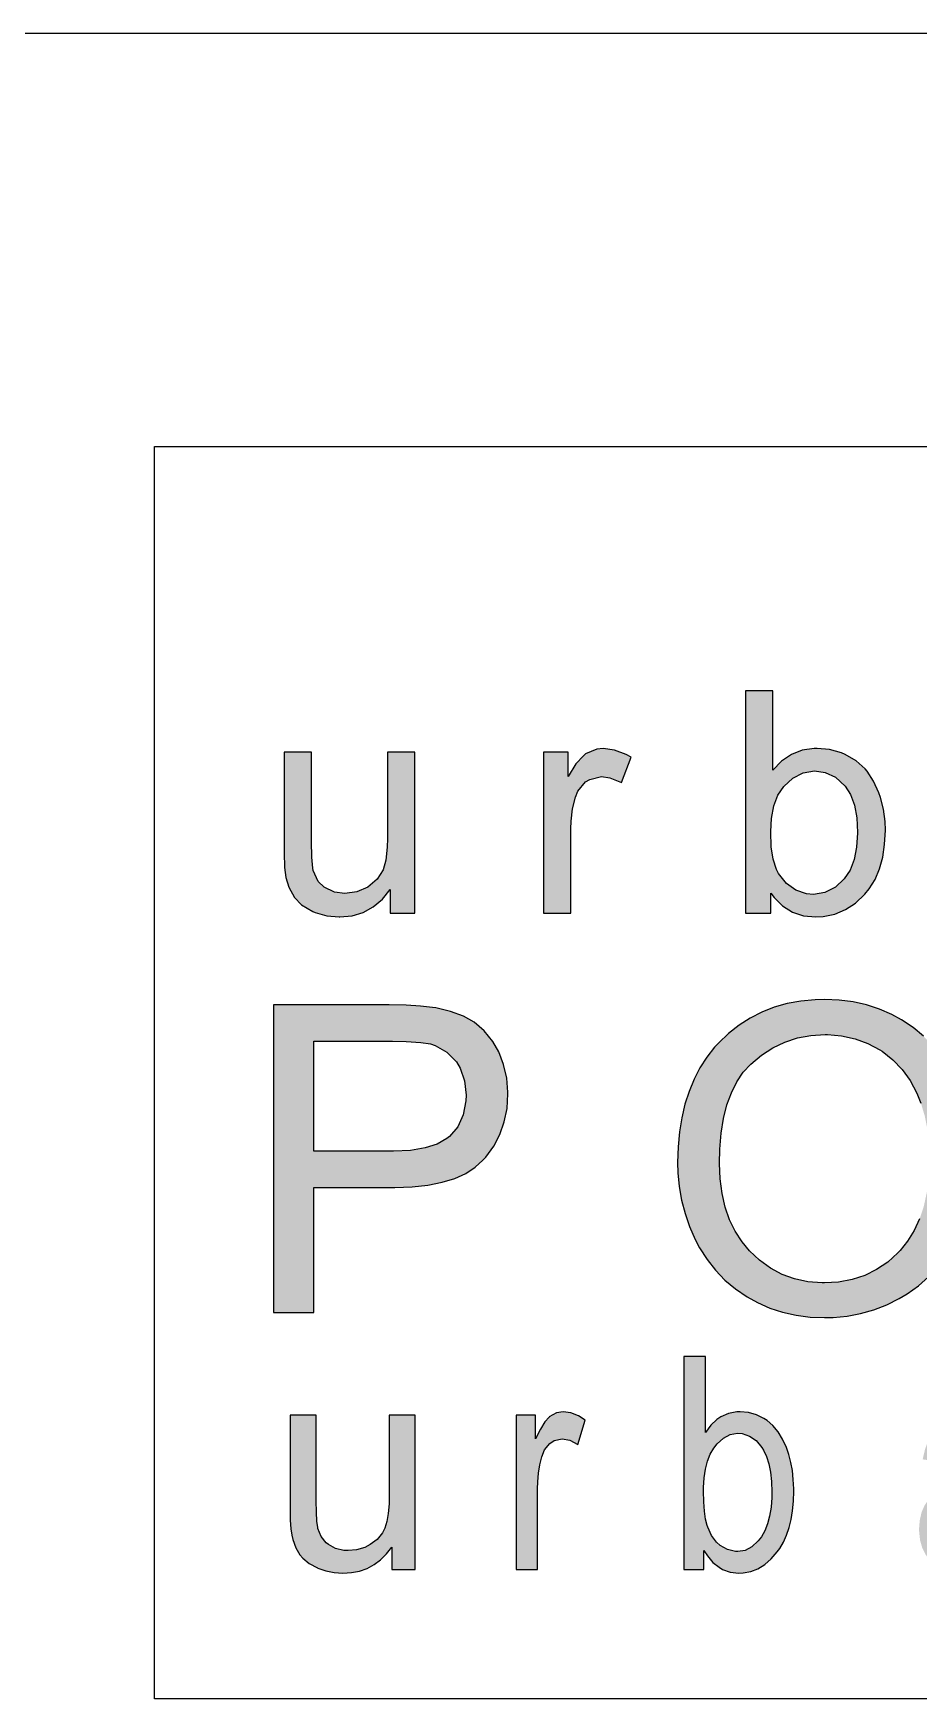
# Model space of a CAD drawing. Header units: inches. Extents: x 0 to 216, y -5 to 280.
# Drawn here: x 56.18 to 77.84, y 239.25 to 280 of the extents above; entities that cross this region are included whole.
import ezdxf

# ---------------------------------------------------------------- set-up
doc = ezdxf.new("R2010")
doc.units = ezdxf.units.IN
doc.header["$LTSCALE"] = 10
doc.header["$MEASUREMENT"] = 0
doc.layers.get('0').update_dxf_attribs({"linetype": 'CONTINUOUS'})
doc.layers.add('Company LOGO$0$CADdetails-9-TITLEBLOCK', color=7, linetype='CONTINUOUS')

# ---------------------------------------------------------------- blocks, each defined once
blk = doc.blocks.new('Company LOGO')
h = blk.add_hatch(color=256)
h.dxf.hatch_style = 1
h.set_gradient(color1=(99, 99, 99), color2=(99, 99, 99), tint=1)
h.paths.add_polyline_path([(62.986, 262.413), (62.318, 262.413), (62.318, 259.947), (62.328, 259.591), (62.358, 259.345), (62.427, 259.106), (62.567, 258.85), (62.737, 258.674), (63.016, 258.511), (63.072, 258.488), (63.358, 258.408), (63.664, 258.378), (63.681, 258.378), (63.98, 258.408), (64.252, 258.488), (64.498, 258.624), (64.721, 258.81), (64.914, 259.046), (64.914, 258.468), (65.512, 258.468), (65.512, 262.413), (64.844, 262.413), (64.844, 260.299), (64.84, 260.087), (64.804, 259.771), (64.737, 259.532), (64.595, 259.302), (64.362, 259.11), (64.096, 258.996), (63.797, 258.953), (63.551, 258.983), (63.292, 259.106), (63.152, 259.246), (63.026, 259.518), (63.016, 259.575), (62.993, 259.837), (62.986, 260.226)])
h.paths.add_polyline_path([(69.693, 261.682), (69.796, 261.745), (70.085, 261.812), (70.288, 261.785), (70.574, 261.665), (70.807, 262.287), (70.684, 262.353), (70.401, 262.463), (70.119, 262.5), (69.966, 262.486), (69.693, 262.367), (69.637, 262.324), (69.457, 262.121), (69.264, 261.815), (69.264, 262.413), (68.663, 262.413), (68.663, 258.468), (69.331, 258.468), (69.331, 260.532), (69.337, 260.725), (69.374, 261.027), (69.444, 261.313), (69.504, 261.456)])
h.paths.add_polyline_path([(74.275, 263.912), (73.607, 263.912), (73.607, 258.468), (74.228, 258.468), (74.228, 258.963), (74.305, 258.857), (74.514, 258.648), (74.753, 258.498), (75.023, 258.408), (75.322, 258.378), (75.505, 258.388), (75.787, 258.448), (76.053, 258.558), (76.299, 258.717), (76.525, 258.933), (76.631, 259.063), (76.774, 259.292), (76.884, 259.552), (76.964, 259.837), (77.01, 260.153), (77.027, 260.499), (77.02, 260.712), (76.98, 261.014), (76.907, 261.303), (76.867, 261.419), (76.741, 261.702), (76.581, 261.945), (76.532, 262.001), (76.312, 262.201), (76.046, 262.357), (75.95, 262.397), (75.661, 262.476), (75.355, 262.5), (75.285, 262.5), (74.993, 262.456), (74.727, 262.353), (74.488, 262.191), (74.275, 261.971)])
h.paths.add_polyline_path([(74.541, 261.572), (74.76, 261.778), (75.016, 261.908), (75.295, 261.951), (75.554, 261.915), (75.81, 261.795), (76.04, 261.582), (76.173, 261.373), (76.269, 261.114), (76.326, 260.805), (76.342, 260.44), (76.322, 260.087), (76.262, 259.781), (76.163, 259.525), (76.023, 259.312), (75.804, 259.103), (75.548, 258.973), (75.265, 258.93), (75.096, 258.943), (74.833, 259.03), (74.607, 259.196), (74.414, 259.445), (74.361, 259.542), (74.285, 259.788), (74.235, 260.097), (74.222, 260.469), (74.238, 260.788), (74.298, 261.094), (74.398, 261.356)], flags=16)
h.paths.add_polyline_path([(83.133, 261.393), (83.109, 261.629), (83.046, 261.835), (82.9, 262.084), (82.73, 262.237), (82.438, 262.383), (82.252, 262.437), (81.959, 262.486), (81.617, 262.5), (81.295, 262.486), (80.995, 262.44), (80.723, 262.363), (80.603, 262.314), (80.334, 262.161), (80.131, 261.968), (80.058, 261.862), (79.932, 261.602), (79.839, 261.287), (80.494, 261.197), (80.523, 261.303), (80.653, 261.592), (80.826, 261.785), (80.909, 261.835), (81.172, 261.921), (81.521, 261.948), (81.77, 261.931), (82.059, 261.858), (82.298, 261.712), (82.428, 261.479), (82.471, 261.147), (82.468, 260.971), (82.252, 260.908), (81.979, 260.848), (81.653, 260.791), (81.275, 260.741), (80.932, 260.692), (80.683, 260.642), (80.464, 260.565), (80.204, 260.422), (80.038, 260.283), (79.859, 260.04), (79.766, 259.811), (79.726, 259.508), (79.726, 259.485), (79.766, 259.186), (79.882, 258.923), (80.075, 258.697), (80.198, 258.601), (80.444, 258.478), (80.733, 258.405), (81.072, 258.378), (81.225, 258.385), (81.524, 258.425), (81.81, 258.508), (82.006, 258.598), (82.258, 258.751), (82.524, 258.953), (82.558, 258.744), (82.657, 258.468), (83.355, 258.468), (83.265, 258.654), (83.186, 258.943), (83.169, 259.086), (83.156, 259.339), (83.146, 259.685), (83.143, 260.12), (83.143, 261.024)])
h.paths.add_polyline_path([(82.468, 260.449), (82.468, 260.203), (82.464, 260.107), (82.435, 259.778), (82.358, 259.535), (82.338, 259.492), (82.162, 259.256), (81.919, 259.073), (81.823, 259.023), (81.54, 258.933), (81.231, 258.903), (81.191, 258.903), (80.872, 258.953), (80.64, 259.08), (80.507, 259.246), (80.431, 259.548), (80.537, 259.868), (80.793, 260.06), (81.019, 260.13), (81.378, 260.196), (81.634, 260.236), (81.966, 260.299), (82.242, 260.369)], flags=16)
h.paths.add_polyline_path([(87.16, 261.22), (87.26, 261.469), (87.406, 261.652), (87.569, 261.772), (87.838, 261.885), (88.14, 261.921), (88.333, 261.905), (88.609, 261.802), (88.715, 261.722), (88.884, 261.475), (88.941, 261.217), (88.961, 260.868), (88.961, 258.468), (89.629, 258.468), (89.629, 260.894), (89.629, 260.951), (89.619, 261.31), (89.593, 261.542), (89.523, 261.778), (89.383, 262.038), (89.214, 262.214), (88.938, 262.373), (88.878, 262.4), (88.589, 262.476), (88.28, 262.5), (88.267, 262.5), (87.958, 262.473), (87.682, 262.393), (87.432, 262.264), (87.213, 262.084), (87.027, 261.852), (87.027, 262.413), (86.425, 262.413), (86.425, 258.468), (87.093, 258.468), (87.093, 260.622), (87.107, 260.901)])
h.paths.add_polyline_path([(89.201, 256.225), (83.242, 256.225), (83.242, 255.337), (85.722, 255.337), (85.722, 248.7), (86.715, 248.7), (86.715, 255.337), (89.201, 255.337)])
h.paths.add_polyline_path([(77.705, 255.669), (77.423, 255.859), (77.187, 255.989), (76.884, 256.121), (76.568, 256.225), (76.239, 256.298), (75.897, 256.341), (75.545, 256.357), (75.309, 256.351), (74.96, 256.318), (74.627, 256.258), (74.308, 256.168), (74.006, 256.052), (73.717, 255.905), (73.447, 255.733), (73.191, 255.53), (72.949, 255.301), (72.846, 255.188), (72.656, 254.945), (72.49, 254.686), (72.347, 254.406), (72.224, 254.111), (72.121, 253.798), (72.045, 253.466), (71.988, 253.117), (71.955, 252.751), (71.945, 252.366), (71.952, 252.12), (71.982, 251.781), (72.041, 251.448), (72.128, 251.119), (72.238, 250.8), (72.374, 250.488), (72.48, 250.285), (72.663, 249.999), (72.869, 249.733), (73.102, 249.494), (73.361, 249.278), (73.644, 249.085), (73.899, 248.942), (74.199, 248.809), (74.514, 248.706), (74.843, 248.63), (75.186, 248.587), (75.541, 248.573), (75.754, 248.577), (76.093, 248.61), (76.422, 248.673), (76.745, 248.766), (77.06, 248.889), (77.366, 249.039), (77.562, 249.155), (77.835, 249.351), (78.081, 249.574), (78.3, 249.823), (78.499, 250.099), (78.672, 250.405), (78.709, 250.471), (78.838, 250.77), (78.945, 251.083), (79.028, 251.405), (79.088, 251.741), (79.124, 252.09), (79.134, 252.452), (79.134, 252.502), (79.121, 252.861), (79.081, 253.21), (79.021, 253.542), (78.938, 253.865), (78.829, 254.177), (78.699, 254.473), (78.593, 254.672), (78.41, 254.958), (78.2, 255.221), (77.964, 255.457)])
h.paths.add_polyline_path([(76.598, 255.284), (76.894, 255.124), (76.947, 255.091), (77.21, 254.885), (77.439, 254.646), (77.635, 254.373), (77.801, 254.064), (77.898, 253.818), (77.991, 253.509), (78.057, 253.177), (78.097, 252.828), (78.111, 252.455), (78.111, 252.379), (78.091, 251.993), (78.041, 251.634), (77.968, 251.299), (77.865, 250.99), (77.732, 250.704), (77.572, 250.448), (77.386, 250.215), (77.333, 250.159), (77.084, 249.933), (76.814, 249.75), (76.525, 249.607), (76.216, 249.504), (75.884, 249.444), (75.535, 249.424), (75.478, 249.424), (75.133, 249.451), (74.807, 249.521), (74.501, 249.63), (74.215, 249.783), (73.949, 249.976), (73.703, 250.209), (73.521, 250.428), (73.354, 250.687), (73.215, 250.97), (73.108, 251.279), (73.032, 251.611), (72.985, 251.967), (72.969, 252.349), (72.979, 252.698), (73.012, 253.09), (73.069, 253.449), (73.152, 253.778), (73.261, 254.074), (73.394, 254.34), (73.55, 254.576), (73.733, 254.775), (73.993, 254.995), (74.272, 255.178), (74.568, 255.317), (74.877, 255.42), (75.206, 255.48), (75.551, 255.5), (75.614, 255.5), (75.957, 255.47), (76.286, 255.397)], flags=16)
h.paths.add_polyline_path([(66.962, 255.802), (66.702, 255.949), (66.39, 256.068), (66.031, 256.151), (65.945, 256.165), (65.655, 256.198), (65.303, 256.218), (64.888, 256.225), (62.053, 256.225), (62.053, 248.7), (63.046, 248.7), (63.046, 251.757), (65.021, 251.757), (65.446, 251.774), (65.832, 251.817), (66.181, 251.887), (66.49, 251.98), (66.759, 252.103), (66.988, 252.253), (67.181, 252.425), (67.248, 252.502), (67.444, 252.768), (67.597, 253.057), (67.703, 253.366), (67.769, 253.695), (67.793, 254.047), (67.793, 254.091), (67.763, 254.436), (67.686, 254.765), (67.567, 255.074), (67.42, 255.327), (67.208, 255.593)])
h.paths.add_polyline_path([(66.297, 255.071), (66.53, 254.829), (66.619, 254.679), (66.729, 254.367), (66.766, 254.018), (66.759, 253.875), (66.699, 253.536), (66.566, 253.243), (66.36, 253.007), (66.3, 252.957), (66.064, 252.821), (65.765, 252.725), (65.409, 252.665), (64.991, 252.648), (63.046, 252.648), (63.046, 255.337), (64.971, 255.337), (65.3, 255.33), (65.659, 255.31), (65.898, 255.271), (66.008, 255.234)], flags=16)
h.paths.add_polyline_path([(63.103, 246.185), (62.464, 246.185), (62.464, 243.845), (62.466, 243.621), (62.48, 243.406), (62.503, 243.247), (62.526, 243.142), (62.6, 242.944), (62.701, 242.773), (62.775, 242.685), (62.93, 242.557), (63.132, 242.448), (63.142, 242.444), (63.336, 242.376), (63.54, 242.336), (63.754, 242.322), (63.964, 242.334), (64.16, 242.373), (64.344, 242.439), (64.515, 242.53), (64.675, 242.648), (64.82, 242.792), (64.952, 242.961), (64.952, 242.407), (65.525, 242.407), (65.525, 246.185), (64.886, 246.185), (64.886, 244.161), (64.882, 244.014), (64.865, 243.781), (64.832, 243.585), (64.781, 243.425), (64.721, 243.305), (64.593, 243.148), (64.424, 243.021), (64.286, 242.953), (64.09, 242.893), (63.882, 242.874), (63.775, 242.878), (63.571, 242.924), (63.398, 243.019), (63.346, 243.06), (63.22, 243.217), (63.141, 243.416), (63.119, 243.592), (63.107, 243.81), (63.103, 244.09)])
h.paths.add_polyline_path([(68.69, 245.34), (68.814, 245.492), (68.927, 245.566), (69.121, 245.609), (69.307, 245.575), (69.502, 245.471), (69.678, 246.065), (69.517, 246.17), (69.327, 246.246), (69.142, 246.271), (68.981, 246.246), (68.8, 246.14), (68.696, 246.022), (68.585, 245.847), (68.468, 245.612), (68.468, 246.185), (67.996, 246.185), (67.996, 242.407), (68.519, 242.407), (68.519, 244.385), (68.523, 244.554), (68.54, 244.764), (68.573, 244.968), (68.618, 245.164)])
h.paths.add_polyline_path([(72.623, 247.623), (72.096, 247.623), (72.096, 242.407), (72.584, 242.407), (72.584, 242.879), (72.671, 242.742), (72.805, 242.584), (72.957, 242.464), (73.042, 242.413), (73.233, 242.343), (73.441, 242.322), (73.545, 242.326), (73.732, 242.361), (73.907, 242.431), (74.076, 242.536), (74.233, 242.672), (74.383, 242.845), (74.445, 242.928), (74.534, 243.081), (74.612, 243.25), (74.674, 243.435), (74.723, 243.635), (74.758, 243.849), (74.779, 244.08), (74.785, 244.325), (74.785, 244.385), (74.775, 244.614), (74.752, 244.83), (74.717, 245.032), (74.668, 245.222), (74.608, 245.397), (74.513, 245.599), (74.402, 245.779), (74.276, 245.931), (74.134, 246.053), (74.056, 246.106), (73.872, 246.199), (73.678, 246.253), (73.474, 246.271), (73.392, 246.269), (73.188, 246.23), (73.004, 246.147), (72.905, 246.079), (72.757, 245.939), (72.623, 245.762)])
h.paths.add_polyline_path([(72.908, 245.484), (73.064, 245.628), (73.231, 245.715), (73.41, 245.744), (73.522, 245.735), (73.701, 245.676), (73.862, 245.564), (74.006, 245.397), (74.049, 245.329), (74.12, 245.175), (74.177, 244.997), (74.216, 244.791), (74.241, 244.56), (74.249, 244.303), (74.247, 244.173), (74.229, 243.934), (74.196, 243.719), (74.146, 243.526), (74.08, 243.359), (73.996, 243.214), (73.916, 243.111), (73.763, 242.965), (73.598, 242.878), (73.419, 242.848), (73.361, 242.85), (73.165, 242.897), (72.986, 243), (72.897, 243.083), (72.776, 243.245), (72.674, 243.467), (72.629, 243.645), (72.6, 243.839), (72.582, 244.066), (72.576, 244.325), (72.578, 244.414), (72.592, 244.653), (72.625, 244.868), (72.675, 245.063), (72.743, 245.234), (72.829, 245.381)], flags=16)
h.paths.add_polyline_path([(80.401, 245.791), (80.283, 245.95), (80.114, 246.09), (79.98, 246.162), (79.797, 246.222), (79.588, 246.259), (79.349, 246.271), (79.116, 246.261), (78.898, 246.228), (78.706, 246.172), (78.535, 246.094), (78.389, 245.993), (78.269, 245.875), (78.158, 245.725), (78.067, 245.546), (77.995, 245.34), (77.94, 245.107), (78.457, 245.022), (78.463, 245.053), (78.531, 245.288), (78.616, 245.469), (78.723, 245.591), (78.846, 245.669), (79.036, 245.725), (79.271, 245.744), (79.337, 245.743), (79.555, 245.71), (79.733, 245.636), (79.873, 245.517), (79.941, 245.408), (79.993, 245.22), (80.011, 244.973), (80.007, 244.808), (79.918, 244.773), (79.753, 244.721), (79.556, 244.672), (79.329, 244.626), (79.069, 244.585), (78.917, 244.56), (78.694, 244.509), (78.506, 244.449), (78.358, 244.375), (78.247, 244.297), (78.104, 244.154), (77.987, 243.979), (77.915, 243.816), (77.869, 243.616), (77.851, 243.4), (77.853, 243.35), (77.876, 243.13), (77.931, 242.936), (78.02, 242.763), (78.14, 242.613), (78.164, 242.59), (78.317, 242.474), (78.492, 242.388), (78.69, 242.338), (78.912, 242.322), (79.108, 242.336), (79.308, 242.382), (79.502, 242.46), (79.556, 242.487), (79.725, 242.592), (79.889, 242.72), (80.05, 242.874), (80.058, 242.804), (80.096, 242.59), (80.157, 242.407), (80.704, 242.407), (80.681, 242.462), (80.613, 242.658), (80.572, 242.862), (80.568, 242.901), (80.557, 243.027), (80.549, 243.2), (80.543, 243.418), (80.539, 243.682), (80.537, 243.991), (80.537, 244.845), (80.533, 245.053), (80.522, 245.282), (80.498, 245.474), (80.465, 245.634)])
h.paths.add_polyline_path([(80.007, 244.303), (80.007, 244.068), (80.005, 243.944), (79.988, 243.713), (79.949, 243.519), (79.894, 243.361), (79.84, 243.258), (79.714, 243.099), (79.553, 242.969), (79.44, 242.909), (79.248, 242.845), (79.04, 242.823), (78.933, 242.829), (78.735, 242.881), (78.577, 242.986), (78.533, 243.035), (78.442, 243.206), (78.41, 243.418), (78.42, 243.536), (78.484, 243.726), (78.533, 243.8), (78.688, 243.934), (78.727, 243.952), (78.902, 244.01), (79.15, 244.06), (79.224, 244.074), (79.467, 244.125), (79.677, 244.179), (79.858, 244.239)], flags=16)
h.paths.add_polyline_path([(83.647, 247.623), (83.125, 247.623), (83.125, 246.887), (83.647, 246.887)])
h.paths.add_polyline_path([(83.647, 246.185), (83.125, 246.185), (83.125, 242.407), (83.647, 242.407)])
h.paths.add_polyline_path([(87.537, 245.307), (87.621, 245.44), (87.675, 245.502), (87.831, 245.622), (88.013, 245.696), (88.221, 245.719), (88.392, 245.698), (88.575, 245.612), (88.693, 245.502), (88.794, 245.317), (88.833, 245.17), (88.856, 244.966), (88.866, 244.709), (88.866, 242.407), (89.388, 242.407), (89.388, 244.731), (89.386, 244.927), (89.375, 245.158), (89.353, 245.352), (89.324, 245.506), (89.311, 245.554), (89.235, 245.754), (89.132, 245.919), (89.122, 245.929), (88.975, 246.065), (88.79, 246.176), (88.738, 246.197), (88.542, 246.253), (88.332, 246.271), (88.141, 246.257), (87.943, 246.207), (87.763, 246.117), (87.755, 246.114), (87.603, 245.993), (87.467, 245.84), (87.347, 245.651), (87.347, 246.185), (86.873, 246.185), (86.873, 242.407), (87.396, 242.407), (87.396, 244.474), (87.403, 244.711), (87.43, 244.944), (87.475, 245.142)])
at = {"color": 251, "true_color": 0x636363}
for p, q in [((74.275, 263.912), (73.607, 263.912)), ((73.607, 263.912), (73.607, 258.468)), ((74.275, 261.971), (74.275, 263.912)), ((69.966, 262.486), (69.693, 262.367)), ((70.119, 262.5), (69.966, 262.486)), ((70.401, 262.463), (70.119, 262.5)), ((70.684, 262.353), (70.401, 262.463)), ((74.993, 262.456), (74.727, 262.353)), ((75.285, 262.5), (74.993, 262.456)), ((75.355, 262.5), (75.285, 262.5)), ((75.661, 262.476), (75.355, 262.5)), ((75.95, 262.397), (75.661, 262.476)), ((62.986, 262.413), (62.318, 262.413)), ((62.318, 262.413), (62.318, 259.967)), ((62.986, 260.226), (62.986, 262.413)), ((65.512, 262.413), (64.844, 262.413)), ((64.844, 262.413), (64.844, 260.299)), ((65.512, 258.468), (65.512, 262.413)), ((69.264, 262.413), (68.663, 262.413)), ((68.663, 262.413), (68.663, 258.468)), ((69.264, 261.815), (69.264, 262.413)), ((69.457, 262.121), (69.264, 261.815)), ((69.637, 262.324), (69.457, 262.121)), ((69.693, 262.367), (69.637, 262.324)), ((70.574, 261.665), (70.807, 262.287)), ((70.807, 262.287), (70.684, 262.353)), ((74.488, 262.191), (74.275, 261.971)), ((74.727, 262.353), (74.488, 262.191)), ((76.046, 262.357), (75.95, 262.397)), ((76.312, 262.201), (76.046, 262.357)), ((76.532, 262.001), (76.312, 262.201)), ((69.504, 261.456), (69.693, 261.682)), ((69.693, 261.682), (69.796, 261.745)), ((69.796, 261.745), (70.085, 261.812)), ((70.085, 261.812), (70.288, 261.785)), ((70.288, 261.785), (70.574, 261.665)), ((74.541, 261.572), (74.76, 261.778)), ((74.76, 261.778), (75.016, 261.908)), ((75.016, 261.908), (75.295, 261.951)), ((75.295, 261.951), (75.554, 261.915)), ((75.554, 261.915), (75.81, 261.795)), ((75.81, 261.795), (76.04, 261.582)), ((76.581, 261.945), (76.532, 262.001)), ((76.741, 261.702), (76.581, 261.945)), ((76.867, 261.419), (76.741, 261.702)), ((69.374, 261.027), (69.444, 261.313)), ((69.444, 261.313), (69.504, 261.456)), ((74.298, 261.094), (74.398, 261.356)), ((74.398, 261.356), (74.541, 261.572)), ((76.04, 261.582), (76.173, 261.373)), ((76.173, 261.373), (76.269, 261.114)), ((76.907, 261.303), (76.867, 261.419)), ((76.98, 261.014), (76.907, 261.303)), ((69.337, 260.725), (69.374, 261.027)), ((74.238, 260.788), (74.298, 261.094)), ((76.269, 261.114), (76.326, 260.805)), ((76.326, 260.805), (76.342, 260.442)), ((77.02, 260.712), (76.98, 261.014)), ((69.331, 260.532), (69.337, 260.725)), ((69.331, 258.468), (69.331, 260.532)), ((74.222, 260.469), (74.238, 260.788)), ((74.235, 260.097), (74.222, 260.469)), ((76.342, 260.439), (76.322, 260.087)), ((76.342, 260.442), (76.342, 260.439)), ((77.01, 260.153), (77.027, 260.499)), ((77.027, 260.499), (77.02, 260.712)), ((62.993, 259.837), (62.986, 260.226)), ((64.84, 260.087), (64.804, 259.771)), ((64.844, 260.299), (64.84, 260.087)), ((74.285, 259.788), (74.235, 260.097)), ((76.322, 260.087), (76.262, 259.781)), ((76.964, 259.837), (77.01, 260.153)), ((62.318, 259.967), (62.318, 259.947)), ((62.318, 259.947), (62.328, 259.591)), ((62.328, 259.591), (62.358, 259.345)), ((63.016, 259.575), (62.993, 259.837)), ((64.804, 259.771), (64.737, 259.532)), ((74.361, 259.542), (74.285, 259.788)), ((76.262, 259.781), (76.163, 259.525)), ((76.884, 259.552), (76.964, 259.837)), ((62.358, 259.345), (62.427, 259.106)), ((63.026, 259.518), (63.016, 259.575)), ((63.152, 259.246), (63.026, 259.518)), ((63.292, 259.106), (63.152, 259.246)), ((64.595, 259.302), (64.362, 259.11)), ((64.737, 259.532), (64.595, 259.302)), ((74.414, 259.445), (74.361, 259.542)), ((74.607, 259.196), (74.414, 259.445)), ((74.833, 259.03), (74.607, 259.196)), ((76.023, 259.312), (75.804, 259.103)), ((76.163, 259.525), (76.023, 259.312)), ((76.631, 259.063), (76.774, 259.292)), ((76.774, 259.292), (76.884, 259.552)), ((62.427, 259.106), (62.567, 258.85)), ((62.567, 258.85), (62.737, 258.674)), ((63.551, 258.983), (63.292, 259.106)), ((63.797, 258.953), (63.551, 258.983)), ((64.096, 258.996), (63.797, 258.953)), ((64.362, 259.11), (64.096, 258.996)), ((64.498, 258.624), (64.721, 258.81)), ((64.721, 258.81), (64.914, 259.046)), ((64.914, 259.046), (64.914, 258.468)), ((74.228, 258.963), (74.305, 258.857)), ((74.228, 258.468), (74.228, 258.963)), ((74.305, 258.857), (74.514, 258.648)), ((75.096, 258.943), (74.833, 259.03)), ((75.265, 258.93), (75.096, 258.943)), ((75.548, 258.973), (75.265, 258.93)), ((75.804, 259.103), (75.548, 258.973)), ((76.299, 258.717), (76.525, 258.933)), ((76.525, 258.933), (76.631, 259.063)), ((62.737, 258.674), (63.016, 258.511)), ((63.016, 258.511), (63.072, 258.488)), ((63.072, 258.488), (63.358, 258.408)), ((63.358, 258.408), (63.664, 258.378)), ((63.664, 258.378), (63.681, 258.378)), ((63.681, 258.378), (63.98, 258.408)), ((63.98, 258.408), (64.252, 258.488)), ((64.252, 258.488), (64.498, 258.624)), ((64.914, 258.468), (65.512, 258.468)), ((68.663, 258.468), (69.331, 258.468)), ((73.607, 258.468), (74.228, 258.468)), ((74.514, 258.648), (74.753, 258.498)), ((74.753, 258.498), (75.023, 258.408)), ((75.023, 258.408), (75.322, 258.378)), ((75.322, 258.378), (75.505, 258.388)), ((75.505, 258.388), (75.787, 258.448)), ((75.787, 258.448), (76.053, 258.558)), ((76.053, 258.558), (76.299, 258.717)), ((75.309, 256.351), (74.96, 256.318)), ((75.545, 256.357), (75.309, 256.351)), ((75.897, 256.341), (75.545, 256.357)), ((76.239, 256.298), (75.897, 256.341)), ((64.888, 256.225), (62.053, 256.225)), ((62.053, 256.225), (62.053, 248.7)), ((65.303, 256.218), (64.888, 256.225)), ((65.655, 256.198), (65.303, 256.218)), ((65.945, 256.165), (65.655, 256.198)), ((66.031, 256.151), (65.945, 256.165)), ((66.39, 256.068), (66.031, 256.151)), ((66.702, 255.949), (66.39, 256.068)), ((66.962, 255.802), (66.702, 255.949)), ((74.006, 256.052), (73.717, 255.905)), ((74.308, 256.168), (74.006, 256.052)), ((74.627, 256.258), (74.308, 256.168)), ((74.96, 256.318), (74.627, 256.258)), ((76.568, 256.225), (76.239, 256.298)), ((76.884, 256.121), (76.568, 256.225)), ((77.187, 255.989), (76.884, 256.121)), ((77.423, 255.859), (77.187, 255.989)), ((67.208, 255.593), (66.962, 255.802)), ((67.42, 255.327), (67.208, 255.593)), ((73.191, 255.53), (72.949, 255.301)), ((73.447, 255.733), (73.191, 255.53)), ((73.717, 255.905), (73.447, 255.733)), ((77.705, 255.669), (77.423, 255.859)), ((77.964, 255.457), (77.705, 255.669)), ((63.046, 252.648), (63.046, 255.337)), ((63.046, 255.337), (64.971, 255.337)), ((64.971, 255.337), (65.3, 255.33)), ((65.3, 255.33), (65.659, 255.31)), ((65.659, 255.31), (65.898, 255.271)), ((65.898, 255.271), (66.008, 255.234)), ((66.008, 255.234), (66.297, 255.071)), ((67.567, 255.074), (67.42, 255.327)), ((72.846, 255.188), (72.656, 254.945)), ((72.949, 255.301), (72.846, 255.188)), ((73.993, 254.995), (74.272, 255.178)), ((74.272, 255.178), (74.568, 255.317)), ((74.568, 255.317), (74.877, 255.42)), ((74.877, 255.42), (75.206, 255.48)), ((75.206, 255.48), (75.551, 255.5)), ((75.551, 255.5), (75.614, 255.5)), ((75.614, 255.5), (75.957, 255.47)), ((75.957, 255.47), (76.286, 255.397)), ((76.286, 255.397), (76.598, 255.284)), ((76.598, 255.284), (76.894, 255.124)), ((76.894, 255.124), (76.947, 255.091)), ((66.297, 255.071), (66.53, 254.829)), ((66.53, 254.829), (66.619, 254.679)), ((67.686, 254.765), (67.567, 255.074)), ((67.763, 254.436), (67.686, 254.765)), ((72.656, 254.945), (72.49, 254.686)), ((73.55, 254.576), (73.733, 254.775)), ((73.733, 254.775), (73.993, 254.995)), ((76.947, 255.091), (77.21, 254.885)), ((77.21, 254.885), (77.439, 254.646)), ((66.619, 254.679), (66.729, 254.367)), ((66.729, 254.367), (66.766, 254.018)), ((67.793, 254.091), (67.763, 254.436)), ((72.347, 254.406), (72.224, 254.111)), ((72.49, 254.686), (72.347, 254.406)), ((73.261, 254.074), (73.394, 254.34)), ((73.394, 254.34), (73.55, 254.576)), ((77.439, 254.646), (77.635, 254.373)), ((77.635, 254.373), (77.801, 254.064)), ((66.766, 254.018), (66.759, 253.875)), ((67.769, 253.695), (67.793, 254.047)), ((67.793, 254.047), (67.793, 254.091)), ((72.224, 254.111), (72.121, 253.798)), ((73.152, 253.778), (73.261, 254.074)), ((77.801, 254.064), (77.898, 253.818)), ((66.699, 253.536), (66.566, 253.243)), ((66.759, 253.875), (66.699, 253.536)), ((67.703, 253.366), (67.769, 253.695)), ((72.121, 253.798), (72.045, 253.466)), ((73.069, 253.449), (73.152, 253.778)), ((66.566, 253.243), (66.36, 253.007)), ((67.597, 253.057), (67.703, 253.366)), ((71.988, 253.117), (71.955, 252.751)), ((72.045, 253.466), (71.988, 253.117)), ((72.979, 252.698), (73.012, 253.09)), ((73.012, 253.09), (73.069, 253.449)), ((65.409, 252.665), (64.991, 252.648)), ((65.765, 252.725), (65.409, 252.665)), ((66.064, 252.821), (65.765, 252.725)), ((66.3, 252.957), (66.064, 252.821)), ((66.36, 253.007), (66.3, 252.957)), ((67.248, 252.502), (67.444, 252.768)), ((67.444, 252.768), (67.597, 253.057)), ((71.955, 252.751), (71.945, 252.366)), ((72.969, 252.349), (72.979, 252.698)), ((64.991, 252.648), (63.046, 252.648)), ((66.759, 252.103), (66.988, 252.253)), ((66.988, 252.253), (67.181, 252.425)), ((67.181, 252.425), (67.248, 252.502)), ((71.945, 252.366), (71.952, 252.12)), ((72.985, 251.967), (72.969, 252.349)), ((65.832, 251.817), (66.181, 251.887)), ((66.181, 251.887), (66.49, 251.98)), ((66.49, 251.98), (66.759, 252.103)), ((71.952, 252.12), (71.982, 251.781)), ((73.032, 251.611), (72.985, 251.967)), ((63.046, 248.7), (63.046, 251.757)), ((63.046, 251.757), (64.974, 251.757)), ((64.974, 251.757), (65.021, 251.757)), ((65.021, 251.757), (65.446, 251.774)), ((65.446, 251.774), (65.832, 251.817)), ((71.982, 251.781), (72.041, 251.448)), ((72.041, 251.448), (72.128, 251.119)), ((73.108, 251.279), (73.032, 251.611)), ((72.128, 251.119), (72.238, 250.8)), ((73.215, 250.97), (73.108, 251.279)), ((72.238, 250.8), (72.374, 250.488)), ((73.354, 250.687), (73.215, 250.97)), ((73.521, 250.428), (73.354, 250.687)), ((77.732, 250.704), (77.572, 250.448)), ((77.865, 250.99), (77.732, 250.704)), ((72.374, 250.488), (72.48, 250.285)), ((72.48, 250.285), (72.663, 249.999)), ((73.703, 250.209), (73.521, 250.428)), ((73.949, 249.976), (73.703, 250.209)), ((77.386, 250.215), (77.333, 250.159)), ((77.572, 250.448), (77.386, 250.215)), ((72.663, 249.999), (72.869, 249.733)), ((74.215, 249.783), (73.949, 249.976)), ((77.084, 249.933), (76.814, 249.75)), ((77.333, 250.159), (77.084, 249.933)), ((72.869, 249.733), (73.102, 249.494)), ((73.102, 249.494), (73.361, 249.278)), ((74.501, 249.63), (74.215, 249.783)), ((74.807, 249.521), (74.501, 249.63)), ((75.133, 249.451), (74.807, 249.521)), ((75.478, 249.424), (75.133, 249.451)), ((75.535, 249.424), (75.478, 249.424)), ((75.884, 249.444), (75.535, 249.424)), ((76.216, 249.504), (75.884, 249.444)), ((76.525, 249.607), (76.216, 249.504)), ((76.814, 249.75), (76.525, 249.607)), ((77.835, 249.351), (78.081, 249.574)), ((73.361, 249.278), (73.644, 249.085)), ((73.644, 249.085), (73.899, 248.942)), ((77.06, 248.889), (77.366, 249.039)), ((77.366, 249.039), (77.562, 249.155)), ((77.562, 249.155), (77.835, 249.351)), ((62.053, 248.7), (63.046, 248.7)), ((73.899, 248.942), (74.199, 248.809)), ((74.199, 248.809), (74.514, 248.706)), ((74.514, 248.706), (74.843, 248.63)), ((74.843, 248.63), (75.186, 248.587)), ((75.186, 248.587), (75.541, 248.573)), ((75.754, 248.577), (76.093, 248.61)), ((76.093, 248.61), (76.422, 248.673)), ((76.422, 248.673), (76.745, 248.766)), ((76.745, 248.766), (77.06, 248.889)), ((75.541, 248.573), (75.754, 248.577)), ((72.623, 247.623), (72.096, 247.623)), ((72.096, 247.623), (72.096, 242.407)), ((72.623, 245.762), (72.623, 247.623)), ((63.103, 246.185), (62.464, 246.185)), ((62.464, 246.185), (62.464, 243.845)), ((63.103, 244.09), (63.103, 246.185)), ((65.525, 246.185), (64.886, 246.185)), ((64.886, 246.185), (64.886, 244.161)), ((65.525, 242.407), (65.525, 246.185)), ((68.468, 246.185), (67.996, 246.185)), ((67.996, 246.185), (67.996, 242.407)), ((68.468, 245.612), (68.468, 246.185)), ((68.8, 246.141), (68.696, 246.022)), ((68.804, 246.143), (68.8, 246.141)), ((68.981, 246.246), (68.804, 246.143)), ((69.142, 246.271), (68.981, 246.246)), ((69.327, 246.246), (69.142, 246.271)), ((69.517, 246.17), (69.327, 246.246)), ((69.678, 246.065), (69.517, 246.17)), ((73.004, 246.147), (72.905, 246.079)), ((73.188, 246.23), (73.004, 246.147)), ((73.392, 246.269), (73.188, 246.23)), ((73.474, 246.271), (73.392, 246.269)), ((73.678, 246.253), (73.474, 246.271)), ((73.872, 246.199), (73.678, 246.253)), ((74.056, 246.106), (73.872, 246.199)), ((68.585, 245.847), (68.468, 245.612)), ((68.696, 246.022), (68.585, 245.847)), ((69.502, 245.471), (69.678, 246.065)), ((72.757, 245.939), (72.623, 245.762)), ((72.905, 246.079), (72.757, 245.939)), ((73.231, 245.715), (73.41, 245.744)), ((73.41, 245.744), (73.522, 245.735)), ((73.522, 245.735), (73.701, 245.676)), ((74.134, 246.053), (74.056, 246.106)), ((74.276, 245.931), (74.134, 246.053)), ((74.402, 245.779), (74.276, 245.931)), ((74.513, 245.599), (74.402, 245.779)), ((68.618, 245.164), (68.69, 245.34)), ((68.69, 245.34), (68.814, 245.492)), ((68.814, 245.492), (68.927, 245.566)), ((68.927, 245.566), (69.121, 245.609)), ((69.121, 245.609), (69.307, 245.575)), ((69.307, 245.575), (69.502, 245.471)), ((72.743, 245.234), (72.829, 245.381)), ((72.829, 245.381), (72.908, 245.484)), ((72.908, 245.484), (73.064, 245.628)), ((73.064, 245.628), (73.231, 245.715)), ((73.701, 245.676), (73.862, 245.564)), ((73.862, 245.564), (74.006, 245.397)), ((74.006, 245.397), (74.049, 245.329)), ((74.049, 245.329), (74.12, 245.175)), ((74.608, 245.397), (74.513, 245.599)), ((74.668, 245.222), (74.608, 245.397)), ((68.54, 244.764), (68.573, 244.968)), ((68.573, 244.968), (68.618, 245.164)), ((72.625, 244.868), (72.675, 245.063)), ((72.675, 245.063), (72.743, 245.234)), ((74.12, 245.175), (74.177, 244.997)), ((74.177, 244.997), (74.216, 244.791)), ((74.717, 245.032), (74.668, 245.222)), ((74.752, 244.83), (74.717, 245.032)), ((68.519, 244.385), (68.523, 244.554)), ((68.523, 244.554), (68.54, 244.764)), ((72.578, 244.414), (72.592, 244.653)), ((72.592, 244.653), (72.625, 244.868)), ((74.216, 244.791), (74.241, 244.56)), ((74.241, 244.56), (74.249, 244.303)), ((74.775, 244.614), (74.752, 244.83)), ((74.785, 244.385), (74.775, 244.614)), ((64.886, 244.161), (64.882, 244.014)), ((68.519, 242.407), (68.519, 244.385)), ((72.576, 244.325), (72.578, 244.414)), ((72.582, 244.066), (72.576, 244.325)), ((74.247, 244.173), (74.229, 243.934)), ((74.249, 244.303), (74.247, 244.173)), ((74.779, 244.08), (74.785, 244.325)), ((74.785, 244.325), (74.785, 244.385)), ((62.464, 243.845), (62.466, 243.621)), ((63.107, 243.81), (63.103, 244.09)), ((63.119, 243.592), (63.107, 243.81)), ((64.865, 243.781), (64.832, 243.585)), ((64.882, 244.014), (64.865, 243.781)), ((72.6, 243.839), (72.582, 244.066)), ((72.629, 243.645), (72.6, 243.839)), ((74.196, 243.719), (74.146, 243.526)), ((74.229, 243.934), (74.196, 243.719)), ((74.723, 243.635), (74.758, 243.849)), ((74.758, 243.849), (74.779, 244.08)), ((62.466, 243.621), (62.48, 243.406)), ((62.48, 243.406), (62.503, 243.247)), ((63.138, 243.439), (63.119, 243.592)), ((63.142, 243.414), (63.138, 243.439)), ((63.22, 243.217), (63.142, 243.414)), ((64.721, 243.305), (64.593, 243.148)), ((64.781, 243.425), (64.721, 243.305)), ((64.832, 243.585), (64.781, 243.425)), ((72.669, 243.484), (72.629, 243.645)), ((72.683, 243.447), (72.669, 243.484)), ((72.776, 243.245), (72.683, 243.447)), ((74.08, 243.359), (73.996, 243.214)), ((74.146, 243.526), (74.08, 243.359)), ((74.612, 243.25), (74.674, 243.435)), ((74.674, 243.435), (74.723, 243.635)), ((62.503, 243.247), (62.526, 243.142)), ((62.526, 243.142), (62.6, 242.944)), ((62.6, 242.944), (62.701, 242.773)), ((63.346, 243.06), (63.22, 243.217)), ((63.398, 243.019), (63.346, 243.06)), ((63.571, 242.924), (63.398, 243.019)), ((63.775, 242.878), (63.571, 242.924)), ((63.882, 242.874), (63.775, 242.878)), ((64.09, 242.893), (63.882, 242.874)), ((64.286, 242.953), (64.09, 242.893)), ((64.424, 243.021), (64.286, 242.953)), ((64.593, 243.148), (64.424, 243.021)), ((64.82, 242.792), (64.952, 242.961)), ((64.952, 242.961), (64.952, 242.407)), ((72.584, 242.879), (72.671, 242.742)), ((72.584, 242.407), (72.584, 242.879)), ((72.897, 243.083), (72.776, 243.245)), ((72.986, 243), (72.897, 243.083)), ((73.165, 242.897), (72.986, 243)), ((73.361, 242.85), (73.165, 242.897)), ((73.598, 242.878), (73.419, 242.848)), ((73.763, 242.965), (73.598, 242.878)), ((73.916, 243.111), (73.763, 242.965)), ((73.996, 243.214), (73.916, 243.111)), ((74.383, 242.845), (74.445, 242.928)), ((74.445, 242.928), (74.534, 243.081)), ((74.534, 243.081), (74.612, 243.25)), ((62.701, 242.773), (62.775, 242.685)), ((62.775, 242.685), (62.93, 242.557)), ((62.93, 242.557), (63.132, 242.448)), ((64.344, 242.439), (64.515, 242.53)), ((64.515, 242.53), (64.675, 242.648)), ((64.675, 242.648), (64.82, 242.792)), ((72.671, 242.742), (72.805, 242.584)), ((72.805, 242.584), (72.957, 242.464)), ((73.419, 242.848), (73.361, 242.85)), ((73.907, 242.431), (74.076, 242.536)), ((74.076, 242.536), (74.233, 242.672)), ((74.233, 242.672), (74.383, 242.845)), ((63.132, 242.448), (63.142, 242.444)), ((63.142, 242.444), (63.336, 242.376)), ((63.336, 242.376), (63.54, 242.336)), ((63.54, 242.336), (63.754, 242.322)), ((63.754, 242.322), (63.964, 242.334)), ((63.964, 242.334), (64.16, 242.373)), ((64.16, 242.373), (64.344, 242.439)), ((64.952, 242.407), (65.525, 242.407)), ((67.996, 242.407), (68.519, 242.407)), ((72.096, 242.407), (72.584, 242.407)), ((72.957, 242.464), (73.042, 242.413)), ((73.042, 242.413), (73.233, 242.343)), ((73.233, 242.343), (73.441, 242.322)), ((73.441, 242.322), (73.545, 242.326)), ((73.545, 242.326), (73.732, 242.361)), ((73.732, 242.361), (73.907, 242.431))]:
    blk.add_line(p, q, dxfattribs=at)
blk.add_lwpolyline([(88.993, 269.892), (92.791, 269.892), (92.791, 239.249), (59.146, 239.249), (59.146, 269.892), (81.311, 269.892)], dxfattribs=at)
at = {"layer": 'Company LOGO$0$CADdetails-9-TITLEBLOCK'}
blk.add_line((0, 280), (216, 280), dxfattribs=at)

msp = doc.modelspace()

# ---------------------------------------------------------------- block references
msp.add_blockref('Company LOGO', (0, 0))

doc.saveas('drawing.dxf')
